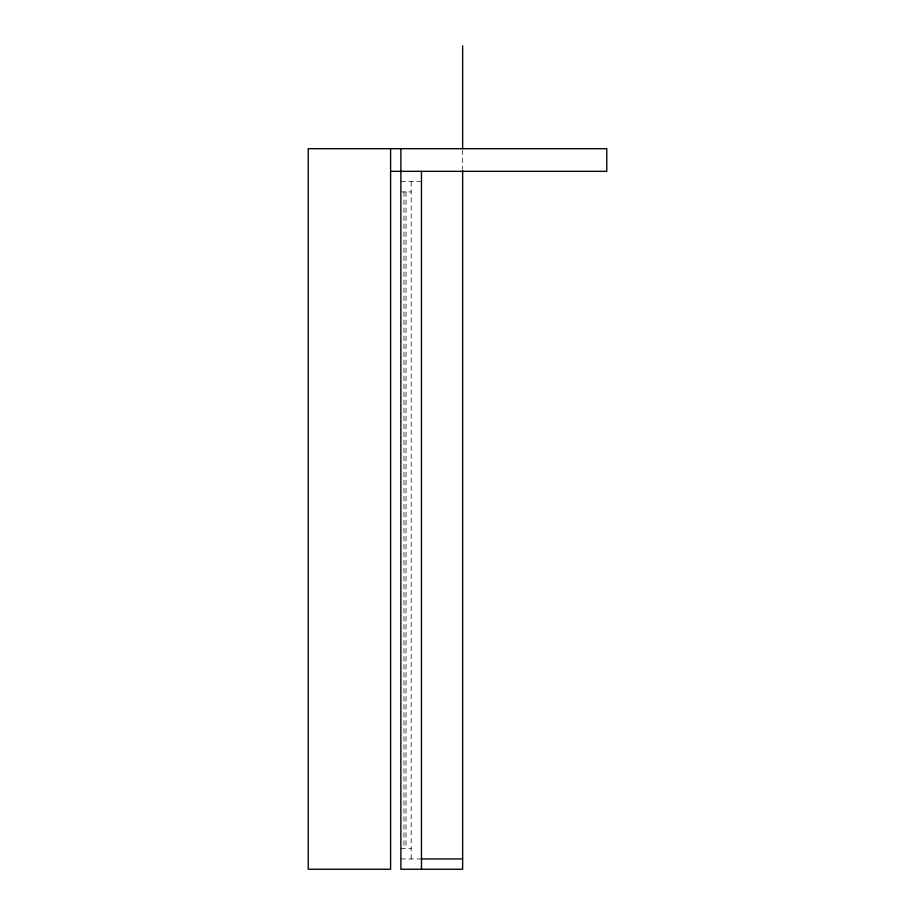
<?xml version="1.0" encoding="UTF-8"?>
<svg xmlns="http://www.w3.org/2000/svg" width="915" height="915" viewBox="0 0 915 915"><rect width="100%" height="100%" fill="white"/><g stroke="black" fill="none" stroke-linecap="round" stroke-linejoin="round"><path stroke-width="0.69" stroke-dasharray="4.58 3.43" d="M400.884 181.628L421.472 181.628M400.884 191.921L411.178 191.921M400.884 848.663L411.178 848.663M400.884 858.956L421.472 858.956M462.647 150.117L462.647 168.703M411.178 181.628L411.178 858.956M406.031 191.921L406.031 848.663M403.973 191.921L403.973 848.663"/><path stroke-width="1.37" d="M390.591 171.334L606.759 171.334L606.759 148.688L308.241 148.688L308.241 869.25L390.591 869.25L390.591 148.688M421.472 858.956L462.647 858.956M462.647 45.75L462.647 148.688M462.647 170.133L462.647 869.25L400.884 869.25L400.884 148.688M421.472 171.334L421.472 869.25"/></g></svg>
